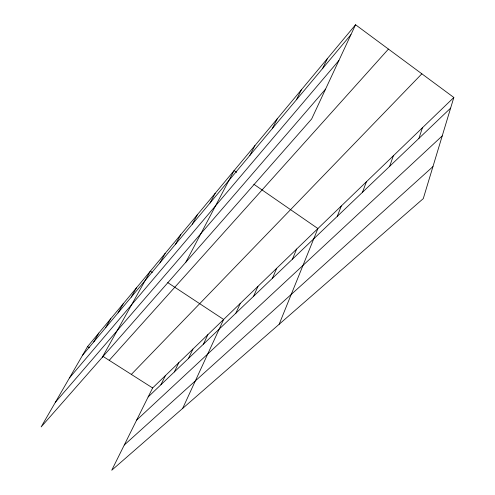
<?xml version="1.0" encoding="UTF-8"?>
<svg xmlns="http://www.w3.org/2000/svg" width="495" height="495" viewBox="0 0 495 495"><rect width="100%" height="100%" fill="white"/><g stroke="black" fill="none" stroke-linecap="round" stroke-linejoin="round"><path stroke-width="0.74" d="M453.835 97.472L423.281 198.606L111.734 470.25L152.615 387.944L453.835 97.472L355.552 24.75L87.566 346.574L41.165 426.894L311.658 118.967L355.552 24.75M418.925 138.377L422.408 127.778M389.639 166.345L393.346 155.807M362.489 192.264L366.38 181.814M337.262 216.358L341.296 206M279.149 324.281L317.901 228.554L253.811 184.239M292.415 259.182L296.66 249.041M272.405 278.295L276.717 268.265M253.601 296.251L257.969 286.351M235.892 313.162L240.304 303.385M182.655 408.418L223.635 319.461L167.725 282.589M203.408 344.18L207.875 334.657M188.477 358.436L192.957 349.043M322.616 68.483L327.399 58.565M174.327 371.949L178.813 362.68M160.9 384.776L165.379 375.637M296.474 99.712L301.399 89.787M272.287 128.613L277.311 118.713M249.833 155.436L254.937 145.579M185.873 262.152L234.098 170.608L236.641 172.365M210.004 203.024L215.195 193.31M192.258 224.223L197.474 214.589M175.601 244.122L180.824 234.587M159.928 262.845L165.151 253.403M102.286 357.316L150.375 271.149L152.305 272.417M131.225 297.136L136.416 287.911M118.045 312.883L123.218 303.763M105.565 327.795L110.707 318.78M93.728 341.934L98.839 333.036M82.492 355.361L350.949 34.631M69.442 377.951L338.896 60.495M55.403 402.249L325.574 89.1M109.222 360.348L388.445 49.085M131.336 374.412L421.858 73.811M148.135 396.959L450.623 108.108M136.632 420.119L442.221 135.908M124.27 445.011L432.952 166.605M87.566 346.574L89.477 347.787M102.855 356.295L152.615 387.944"/></g></svg>
